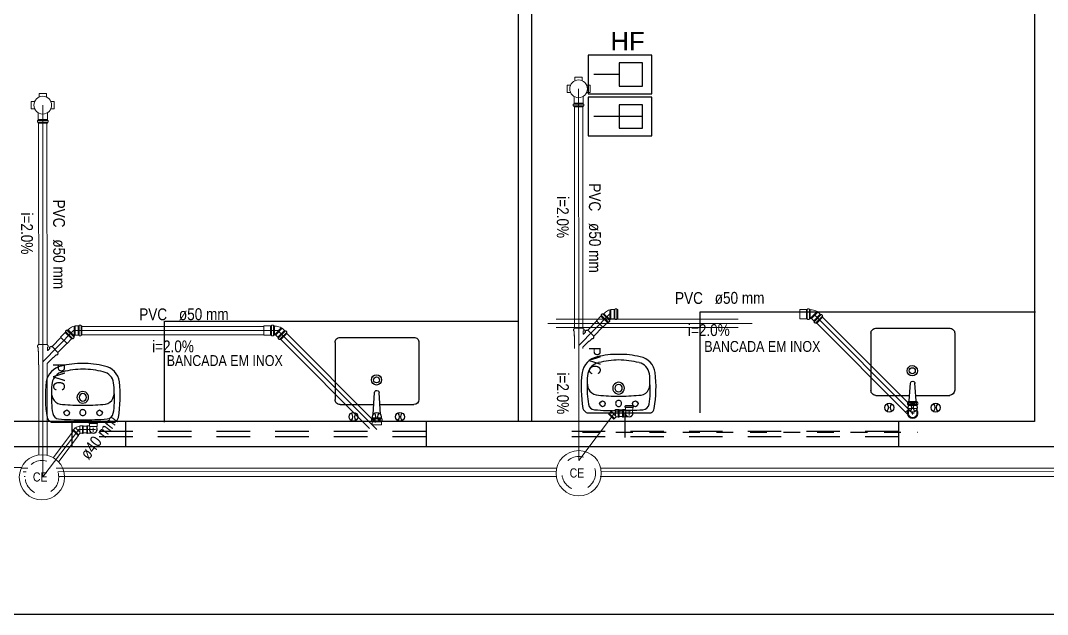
# Model space of a CAD drawing. Header units: inches. Extents: x 48180 to 96389, y -17773 to -8880.
# Drawn here: x 48185.08 to 48191.2, y -8900.39 to -8896.85 of the extents above; entities that cross this region are included whole.
import ezdxf

# ---------------------------------------------------------------- set-up
doc = ezdxf.new("R2010")
doc.units = ezdxf.units.IN
doc.header["$MEASUREMENT"] = 0
for name, pattern in [('CONTORNO_QUADRO_T', [0.35, 0.2, -0.15]), ('DASHDOT', [1, 0.5, -0.25, 0, -0.25]), ('HIDDEN', [9.525, 6.35, -3.175])]:
    doc.linetypes.add(name, pattern=pattern)
for name, color, linetype in [('at_Entity', 7, 'Continuous'), ('BASCULANTE', 1, 'Continuous'), ('CALÇADA', 2, 'Continuous'), ('ESQUADRIA', 3, 'Continuous'), ('JANELA2', 1, 'Continuous'), ('Layout_Equipamentos', 7, 'Continuous'), ('LOUÇAS', 7, 'Continuous'), ('PAREDE', 4, 'Continuous'), ('PAREDES', 4, 'Continuous'), ('TEXTO01', 7, 'Continuous'), ('TOMADAS DENTISTA', 7, 'Continuous')]:
    doc.layers.add(name, color=color, linetype=linetype)
for name, color, linetype, lineweight in [('NÍVEL 1', 7, 'Continuous', 20), ('Simbolos', 5, 'Continuous', 20), ('Simbolos_int', 174, 'Continuous', 5), ('TEXTOS', 7, 'Continuous', 20), ('TQ-Seção tubo', 5, 'Continuous', 20), ('TQ-Textos tubo', 7, 'Continuous', 20), ('TQ-Tubos detalhe', 90, 'Continuous', 20)]:
    doc.layers.add(name, color=color, linetype=linetype, lineweight=lineweight)
doc.styles.add('ARIAL', font='ARIALN.TTF')
doc.styles.add('TEXTO1', font='swissko.ttf', dxfattribs={"width": 0.6, "height": 0.1})

# ---------------------------------------------------------------- blocks, each defined once
blk = doc.blocks.new('new block3')
at = {"layer": 'TEXTO01'}
h = blk.add_hatch(dxfattribs=at)
h.set_pattern_fill('ANGLE', color=256)
h.set_pattern_definition([(0, (-2256.878, -909.728), (0, 6.985), [5.08, -1.905]), (90, (-2256.878, -909.728), (-6.985, 4e-16), [5.08, -1.905])])
h.paths.add_polyline_path([(-0.0556, 0.2052), (-0.1956, 0.2052), (-0.1956, 0.0652), (-0.0556, 0.0652)])
for p, q in [((-0.1956, 0.1352), (-0.3456, 0.1352)), ((-0.0556, -0.1148), (-0.3456, -0.1148))]:
    blk.add_line(p, q, dxfattribs=at)
for points in [[(-0.38, 0.25), (-0.38, 0.02), (0, 0.02), (0, 0.25), (-0.38, 0.25)], [(-0.1956, 0.2052), (-0.1956, 0.0652), (-0.0556, 0.0652), (-0.0556, 0.2052), (-0.1956, 0.2052)], [(-0.38, 0), (-0.38, -0.23), (0, -0.23), (0, 0), (-0.38, 0)], [(-0.1956, -0.0448), (-0.1956, -0.1848), (-0.0556, -0.1848), (-0.0556, -0.0448), (-0.1956, -0.0448)]]:
    blk.add_lwpolyline(points, dxfattribs=at)
at = {"layer": 'TEXTO01', "ltscale": 0.0001, "insert": (-0.247, 0.3887), "char_height": 0.11, "width": 0.330365, "attachment_point": 1, "style": 'TEXTO1'}
blk.add_mtext('{\\fSansSerif|b0|i0|c2|p2;\\W1;HF}', dxfattribs=at)
blk = doc.blocks.new('new block12')
at = {"layer": 'at_Entity', "color": 0}
for p, q in [((-0.1143, 0.055), (-0.1079, 0.0656)), ((-0.1079, 0.0656), (-0.0973, 0.0719)), ((-0.0973, 0.0719), (-0.0846, 0.0656)), ((-0.0846, 0.0656), (-0.0804, 0.055)), ((0.0825, 0.055), (0.0868, 0.0656)), ((0.0868, 0.0656), (0.0995, 0.0719)), ((0.0995, 0.0719), (0.11, 0.0656)), ((0.11, 0.0656), (0.1164, 0.055)), ((-0.1904, 0), (0, 0)), ((-0.1079, 0.0423), (-0.1143, 0.055)), ((-0.0973, 0.036), (-0.1079, 0.0423)), ((-0.0846, 0.0423), (-0.0973, 0.036)), ((-0.0804, 0.055), (-0.0846, 0.0423)), ((-0.0635, 0), (0.1248, 0)), ((0, 0), (0.1926, 0)), ((0.0868, 0.0423), (0.0825, 0.055)), ((0.0995, 0.036), (0.0868, 0.0423)), ((0.11, 0.0423), (0.0995, 0.036)), ((0.1164, 0.055), (0.11, 0.0423))]:
    blk.add_line(p, q, dxfattribs=at)
for centre, radius, start, end in [((-0.1037, 0.2192), 0.1175, 102.51398, 169.94425), ((-0.0119, -0.1249), 0.4735, 88.69805, 104.42194), ((0.0138, -0.2613), 0.5766, 91.35244, 103.5038), ((0.0099, -0.1255), 0.4741, 75.63679, 91.34148), ((-0.0133, -0.2572), 0.5725, 76.4579, 88.69664), ((0.1075, 0.2249), 0.1107, 7.71962, 79.59246), ((-0.1021, 0.2163), 0.0847, 102.94607, 167.28087), ((0.1052, 0.222), 0.0784, 8.41938, 78.38368), ((0.5296, 0.1532), 0.7539, 173.41338, 189.69292), ((0.1228, 0.188), 0.311, 171.32208, 181.82646), ((-0.1329, 0.1882), 0.3189, 357.99462, 8.16964), ((-0.5309, 0.1535), 0.7531, 350.27914, 6.57653), ((0.4249, 0.1494), 0.6136, 177.32306, 189.24154), ((-0.1166, 0.1739), 0.0716, 176.60246, 219.59969), ((-0.1209, 0.1714), 0.0667, 220.34381, 269.44866), ((-0.0011, 0.1471), 0.0349, 150.00315, 209.99685), ((-0.0011, 0.1471), 0.0349, 90, 149.99293), ((-0.0011, 0.1471), 0.0349, 209.99676, 269.99928), ((-0.0011, 0.1471), 0.0222, 90, 180), ((-0.0011, 0.1471), 0.0222, 180, 270), ((-0.0011, 0.1471), 0.0349, 29.99676, 89.99928), ((-0.0011, 0.1471), 0.0222, 360, 90), ((-0.0011, 0.1471), 0.0222, 270.00968, 360), ((-0.0011, 0.1471), 0.0349, 270, 329.99293), ((-0.0011, 0.1471), 0.0349, 330.00315, 29.99685), ((0.1226, 0.1679), 0.0631, 266.77318, 320.7547), ((0.1078, 0.1732), 0.0781, 324.65246, 2.83944), ((-0.2623, 0.1317), 0.4504, 349.78202, 5.79718), ((0.0021, 1.5743), 1.4748, 265.18956, 269.93912), ((-0.0011, 0.0561), 0.018, 150.01278, 209.98722), ((-0.0011, 0.0561), 0.018, 90, 150.03984), ((-0.001, 0.0561), 0.018, 30.01908, 90.03665), ((-0.001, 1.4521), 1.3526, 270.02076, 275.09507), ((-0.0011, 0.0561), 0.018, 330.01278, 29.98722), ((-0.1647, 0.0446), 0.0522, 200.54167, 238.93005), ((-0.1427, 0.0567), 0.0385, 188.75581, 265.61268), ((-0.0074, 1.7284), 1.7156, 265.3753, 270.21026), ((-0.0011, 0.0561), 0.018, 210.01908, 270.03665), ((-0.0011, 0.0561), 0.018, 270, 330.03984), ((-0.0011, 1.8918), 1.879, 270, 274.41438), ((0.1414, 0.0585), 0.0402, 273.11398, 350.39284), ((0.1736, 0.034), 0.0386, 297.86727, 348.56925)]:
    blk.add_arc(centre, radius, start, end, dxfattribs=at)
blk = doc.blocks.new('A$C334228FE')
at = {"layer": 'at_Entity', "color": 7}
for p, q in [((0.0296, 0.4997), (0.3705, 0.4997)), ((0, 0.47), (0, 0.0296)), ((0.4002, 0.47), (0.4002, 0.2689)), ((0.4588, 0.2731), (0.3282, 0.2647)), ((0.4588, 0.2287), (0.3282, 0.2371)), ((0.4002, 0.2329), (0.4002, 0.0296)), ((0.0296, 0), (0.3705, 0))]:
    blk.add_line(p, q, dxfattribs=at)
for centre, radius, start, end in [((0.0289, 0.4708), 0.0289, 88.51591, 181.48409), ((0.3713, 0.4708), 0.0289, 358.51591, 91.48409), ((0.4732, 0.3906), 0.0265, 90, 180), ((0.4732, 0.3906), 0.0265, 180, 270), ((0.4732, 0.3483), 0.0349, 48.79028, 131.20972), ((0.4732, 0.4309), 0.0349, 228.99356, 311.00644), ((0.4732, 0.3906), 0.0265, 360, 90), ((0.4732, 0.3906), 0.0265, 270, 0), ((0.253, 0.253), 0.0307, 90, 180), ((0.253, 0.253), 0.0307, 180, 270), ((0.253, 0.253), 0.018, 90, 180), ((0.253, 0.253), 0.018, 180, 270), ((0.253, 0.253), 0.0307, 360, 90), ((0.253, 0.253), 0.018, 360, 90), ((0.253, 0.253), 0.018, 270, 0), ((0.253, 0.253), 0.0307, 270, 0), ((0.3292, 0.2509), 0.0138, 150.70689, 210.72114), ((0.3292, 0.2509), 0.0138, 90.69216, 150.70662), ((0.4732, 0.2509), 0.0265, 90, 180), ((0.4732, 0.2509), 0.0265, 180, 270), ((0.4732, 0.2107), 0.0349, 49.53178, 130.46822), ((0.4732, 0.2932), 0.0349, 231.42735, 308.57265), ((0.4732, 0.2509), 0.0265, 360, 90), ((0.4732, 0.2509), 0.0265, 270, 0), ((0.3292, 0.2509), 0.0138, 210.72149, 270.73606), ((0.4732, 0.1133), 0.0265, 90, 180), ((0.4732, 0.1535), 0.0349, 228.8837, 311.1163), ((0.4732, 0.1133), 0.0265, 360, 90), ((0.4732, 0.1133), 0.0265, 180, 270), ((0.4732, 0.073), 0.0349, 48.69146, 131.30854), ((0.4732, 0.1133), 0.0265, 270, 0), ((0.0289, 0.0289), 0.0289, 178.51591, 271.48409), ((0.3695, 0.0307), 0.0307, 270.00551, 0)]:
    blk.add_arc(centre, radius, start, end, dxfattribs=at)

msp = doc.modelspace()

# ---------------------------------------------------------------- linework, layer by layer
at = {"layer": 'at_Entity', "color": 0}
for p, q in [((48189.1316, -8898.5857), (48191.1316, -8898.5857)), ((48185.9345, -8898.6403), (48188.0451, -8898.6403))]:
    msp.add_line(p, q, dxfattribs=at)
at = {"layer": 'BASCULANTE', "linetype": 'HIDDEN', "ltscale": 0.001}
msp.add_line((48188.4286, -8899.3017), (48190.4295, -8899.3017), dxfattribs=at)
at = {"layer": 'CALÇADA', "linetype": 'Continuous'}
msp.add_line((48196.4251, -8900.3892), (48180.7251, -8900.3892), dxfattribs=at)
at = {"layer": 'ESQUADRIA', "linetype": 'CONTORNO_QUADRO_T'}
for p, q in [((48187.4951, -8899.2992), (48185.4951, -8899.2992)), ((48187.4951, -8899.3292), (48185.4951, -8899.3292)), ((48190.3151, -8899.2992), (48188.3151, -8899.2992)), ((48190.3151, -8899.3292), (48188.3151, -8899.3292))]:
    msp.add_line(p, q, dxfattribs=at)
at = {"layer": 'JANELA2'}
for p, q in [((48188.6824, -8899.1846), (48188.6824, -8899.3346)), ((48185.7018, -8899.2392), (48185.7018, -8899.3892)), ((48187.4951, -8899.2392), (48187.4951, -8899.3892)), ((48190.3151, -8899.2392), (48190.3151, -8899.3892))]:
    msp.add_line(p, q, dxfattribs=at)
at = {"layer": 'NÍVEL 1', "color": 9}
for centre in [(48185.2034, -8899.5715), (48188.4061, -8899.5475)]:
    msp.add_circle(centre, 0.135, dxfattribs=at)
at = {"layer": 'NÍVEL 1', "color": 7, "linetype": 'DASHDOT', "ltscale": 0.05}
for centre in [(48188.4061, -8899.5475), (48185.2034, -8899.5715)]:
    msp.add_circle(centre, 0.1, dxfattribs=at)
at = {"layer": 'PAREDE', "linetype": 'Continuous'}
for p, q in [((48188.0451, -8895.7392), (48188.0451, -8899.2392)), ((48188.1251, -8895.7392), (48188.1251, -8899.2392)), ((48191.1251, -8895.7392), (48191.1251, -8899.2392)), ((48191.1251, -8899.2392), (48181.8751, -8899.2392)), ((48195.4251, -8899.3892), (48181.7251, -8899.3892))]:
    msp.add_line(p, q, dxfattribs=at)
at = {"layer": 'PAREDES'}
msp.add_line((48185.3831, -8899.3899), (48185.3831, -8899.2417), dxfattribs=at)
at = {"layer": 'Simbolos'}
for p, q in [((48188.3838, -8897.1862), (48188.4273, -8897.1862)), ((48188.3838, -8897.206), (48188.3838, -8897.1862)), ((48188.4273, -8897.206), (48188.4273, -8897.1862)), ((48188.3368, -8897.2767), (48188.3368, -8897.2332)), ((48188.3566, -8897.2332), (48188.3368, -8897.2332)), ((48188.4546, -8897.2332), (48188.4743, -8897.2332)), ((48188.4743, -8897.2767), (48188.4743, -8897.2332)), ((48185.1866, -8897.2835), (48185.2301, -8897.2835)), ((48185.1866, -8897.3033), (48185.1866, -8897.2835)), ((48185.2301, -8897.3033), (48185.2301, -8897.2835)), ((48188.3566, -8897.2767), (48188.3368, -8897.2767)), ((48188.3783, -8897.3002), (48188.3783, -8897.34)), ((48188.4328, -8897.3002), (48188.4328, -8897.34)), ((48188.4546, -8897.2767), (48188.4743, -8897.2767)), ((48185.1396, -8897.374), (48185.1396, -8897.3305)), ((48185.1593, -8897.3305), (48185.1396, -8897.3305)), ((48185.2573, -8897.3305), (48185.2771, -8897.3305)), ((48185.2771, -8897.374), (48185.2771, -8897.3305)), ((48188.3738, -8897.3557), (48188.3738, -8897.347)), ((48188.3746, -8897.346), (48188.3773, -8897.3457)), ((48188.3746, -8897.3567), (48188.3776, -8897.3575)), ((48188.3748, -8897.347), (48188.4363, -8897.347)), ((48188.4363, -8897.3557), (48188.3748, -8897.3557)), ((48188.3783, -8897.3402), (48188.3783, -8897.34)), ((48188.3783, -8897.3447), (48188.3783, -8897.3402)), ((48188.3783, -8897.3627), (48188.3783, -8897.3585)), ((48188.3783, -8897.3627), (48188.4328, -8897.3627)), ((48188.4328, -8897.3402), (48188.4328, -8897.34)), ((48188.4328, -8897.3447), (48188.4328, -8897.3402)), ((48188.4328, -8897.3627), (48188.4328, -8897.3585)), ((48188.4366, -8897.3567), (48188.4336, -8897.3575)), ((48188.4366, -8897.346), (48188.4338, -8897.3457)), ((48188.4373, -8897.3557), (48188.4373, -8897.347)), ((48185.1593, -8897.374), (48185.1396, -8897.374)), ((48185.1811, -8897.3975), (48185.1811, -8897.4373)), ((48185.2356, -8897.3975), (48185.2356, -8897.4373)), ((48185.2573, -8897.374), (48185.2771, -8897.374)), ((48185.1766, -8897.453), (48185.1766, -8897.4443)), ((48185.1773, -8897.4433), (48185.1801, -8897.443)), ((48185.1773, -8897.454), (48185.1803, -8897.4548)), ((48185.1776, -8897.4443), (48185.2391, -8897.4443)), ((48185.2391, -8897.453), (48185.1776, -8897.453)), ((48185.1811, -8897.4375), (48185.1811, -8897.4373)), ((48185.1811, -8897.442), (48185.1811, -8897.4375)), ((48185.1811, -8897.46), (48185.1811, -8897.4558)), ((48185.1811, -8897.46), (48185.2356, -8897.46)), ((48185.2356, -8897.4375), (48185.2356, -8897.4373)), ((48185.2356, -8897.442), (48185.2356, -8897.4375)), ((48185.2356, -8897.46), (48185.2356, -8897.4558)), ((48185.2393, -8897.454), (48185.2363, -8897.4548)), ((48185.2393, -8897.4433), (48185.2366, -8897.443)), ((48185.2401, -8897.453), (48185.2401, -8897.4443)), ((48188.5552, -8898.5947), (48188.5522, -8898.5977)), ((48188.5552, -8898.5947), (48188.5941, -8898.633)), ((48188.5654, -8898.5867), (48188.5566, -8898.5957)), ((48188.5924, -8898.5737), (48188.5926, -8898.5722)), ((48188.5954, -8898.5722), (48188.5926, -8898.5722)), ((48188.5956, -8898.5737), (48188.5954, -8898.5722)), ((48188.5981, -8898.5737), (48188.5956, -8898.5737)), ((48188.5999, -8898.5717), (48188.5981, -8898.5737)), ((48188.6169, -8898.5717), (48188.5999, -8898.5717)), ((48188.6216, -8898.5717), (48188.6169, -8898.5717)), ((48188.6229, -8898.568), (48188.6226, -8898.5707)), ((48188.6326, -8898.5672), (48188.6239, -8898.5672)), ((48188.6336, -8898.568), (48188.6344, -8898.571)), ((48188.6396, -8898.5717), (48188.6354, -8898.5717)), ((48188.6396, -8898.5717), (48188.6396, -8898.6262)), ((48189.7646, -8898.5717), (48189.7256, -8898.5717)), ((48189.7648, -8898.5717), (48189.7646, -8898.5717)), ((48189.7696, -8898.5717), (48189.7648, -8898.5717)), ((48189.7708, -8898.568), (48189.7706, -8898.5707)), ((48189.7806, -8898.5672), (48189.7718, -8898.5672)), ((48189.7816, -8898.568), (48189.7823, -8898.571)), ((48189.7876, -8898.5717), (48189.7833, -8898.5717)), ((48189.7876, -8898.5717), (48189.7876, -8898.6262)), ((48189.8001, -8898.5735), (48189.7876, -8898.5737)), ((48189.8284, -8898.5835), (48189.8296, -8898.5825)), ((48189.8316, -8898.5845), (48189.8296, -8898.5825)), ((48189.8307, -8898.5857), (48189.8316, -8898.5845)), ((48189.8325, -8898.5875), (48189.8307, -8898.5857)), ((48189.8351, -8898.5875), (48189.8325, -8898.5875)), ((48189.8471, -8898.5995), (48189.8351, -8898.5875)), ((48188.5391, -8898.611), (48188.5117, -8898.639)), ((48188.5393, -8898.611), (48188.5391, -8898.611)), ((48188.5426, -8898.6075), (48188.5393, -8898.611)), ((48188.5408, -8898.604), (48188.5426, -8898.606)), ((48188.5471, -8898.5965), (48188.5409, -8898.6027)), ((48188.5483, -8898.5962), (48188.551, -8898.598)), ((48188.5779, -8898.6492), (48188.5506, -8898.677)), ((48188.5781, -8898.6492), (48188.5779, -8898.6492)), ((48188.5814, -8898.6457), (48188.5781, -8898.6492)), ((48188.585, -8898.6475), (48188.5829, -8898.6457)), ((48188.5924, -8898.641), (48188.5862, -8898.6472)), ((48188.5925, -8898.6397), (48188.5909, -8898.6372)), ((48188.5941, -8898.633), (48188.5911, -8898.636)), ((48188.5981, -8898.6257), (48188.5924, -8898.6315)), ((48188.5999, -8898.6262), (48188.5996, -8898.6257)), ((48188.6169, -8898.6262), (48188.5999, -8898.6262)), ((48188.6216, -8898.6262), (48188.6169, -8898.6262)), ((48188.6229, -8898.63), (48188.6226, -8898.6272)), ((48188.6326, -8898.6307), (48188.6239, -8898.6307)), ((48188.6336, -8898.63), (48188.6344, -8898.627)), ((48188.6396, -8898.6262), (48188.6354, -8898.6262)), ((48189.7646, -8898.6262), (48189.7256, -8898.6262)), ((48189.7648, -8898.6262), (48189.7646, -8898.6262)), ((48189.7696, -8898.6262), (48189.7648, -8898.6262)), ((48189.7708, -8898.63), (48189.7706, -8898.6272)), ((48189.7806, -8898.6307), (48189.7718, -8898.6307)), ((48189.7816, -8898.63), (48189.7823, -8898.627)), ((48189.7876, -8898.6262), (48189.7833, -8898.6262)), ((48189.7957, -8898.6242), (48189.7876, -8898.6242)), ((48189.7966, -8898.626), (48189.7968, -8898.6255)), ((48189.8086, -8898.638), (48189.7966, -8898.626)), ((48189.812, -8898.6412), (48189.8086, -8898.638)), ((48189.8102, -8898.6447), (48189.812, -8898.6427)), ((48189.8166, -8898.6522), (48189.8104, -8898.646)), ((48189.8178, -8898.6525), (48189.8205, -8898.6507)), ((48189.8247, -8898.654), (48189.8217, -8898.651)), ((48189.8632, -8898.6155), (48189.8247, -8898.654)), ((48189.8505, -8898.6027), (48189.8471, -8898.5995)), ((48189.854, -8898.601), (48189.8519, -8898.6027)), ((48189.8615, -8898.6072), (48189.8553, -8898.6012)), ((48189.8616, -8898.6085), (48189.8601, -8898.6112)), ((48189.8632, -8898.6155), (48189.8602, -8898.6125)), ((48185.3418, -8898.7083), (48185.3145, -8898.7363)), ((48185.342, -8898.7083), (48185.3418, -8898.7083)), ((48185.3453, -8898.7048), (48185.342, -8898.7083)), ((48185.3435, -8898.7013), (48185.3453, -8898.7033)), ((48185.3498, -8898.6938), (48185.3437, -8898.7)), ((48185.3511, -8898.6935), (48185.3537, -8898.6953)), ((48185.3579, -8898.692), (48185.355, -8898.695)), ((48185.3579, -8898.692), (48185.3968, -8898.7303)), ((48185.3681, -8898.684), (48185.3594, -8898.693)), ((48185.3951, -8898.671), (48185.3954, -8898.6695)), ((48185.3981, -8898.6695), (48185.3954, -8898.6695)), ((48185.3984, -8898.671), (48185.3981, -8898.6695)), ((48185.4009, -8898.671), (48185.3984, -8898.671)), ((48185.4026, -8898.669), (48185.4009, -8898.671)), ((48185.4196, -8898.669), (48185.4026, -8898.669)), ((48185.4244, -8898.669), (48185.4196, -8898.669)), ((48185.4256, -8898.6653), (48185.4254, -8898.668)), ((48185.4354, -8898.6645), (48185.4266, -8898.6645)), ((48185.4364, -8898.6653), (48185.4371, -8898.6683)), ((48185.4424, -8898.669), (48185.4381, -8898.669)), ((48185.4424, -8898.669), (48185.4424, -8898.7235)), ((48186.5673, -8898.669), (48186.5283, -8898.669)), ((48186.5676, -8898.669), (48186.5673, -8898.669)), ((48186.5723, -8898.669), (48186.5676, -8898.669)), ((48186.5736, -8898.6653), (48186.5733, -8898.668)), ((48186.5833, -8898.6645), (48186.5746, -8898.6645)), ((48186.5843, -8898.6653), (48186.5851, -8898.6683)), ((48186.5903, -8898.669), (48186.5861, -8898.669)), ((48186.5903, -8898.669), (48186.5903, -8898.7235)), ((48186.6029, -8898.6708), (48186.5903, -8898.671)), ((48186.666, -8898.7128), (48186.6274, -8898.7513)), ((48186.6312, -8898.6808), (48186.6324, -8898.6798)), ((48186.6343, -8898.6818), (48186.6324, -8898.6798)), ((48186.6335, -8898.683), (48186.6343, -8898.6818)), ((48186.6352, -8898.6848), (48186.6335, -8898.683)), ((48186.6379, -8898.6848), (48186.6352, -8898.6848)), ((48186.6499, -8898.6968), (48186.6379, -8898.6848)), ((48186.6533, -8898.7), (48186.6499, -8898.6968)), ((48186.6568, -8898.6983), (48186.6547, -8898.7)), ((48186.6642, -8898.7045), (48186.658, -8898.6985)), ((48186.6644, -8898.7058), (48186.6628, -8898.7085)), ((48186.666, -8898.7128), (48186.663, -8898.7098)), ((48188.3744, -8898.689), (48188.3744, -8898.6977)), ((48188.3751, -8898.6882), (48188.3781, -8898.6872)), ((48188.3751, -8898.6987), (48188.3779, -8898.699)), ((48188.3789, -8898.682), (48188.4334, -8898.682)), ((48188.3789, -8898.682), (48188.3789, -8898.6862)), ((48188.3789, -8898.7), (48188.3789, -8898.7047)), ((48188.3789, -8898.7047), (48188.3789, -8898.705)), ((48188.3789, -8898.705), (48188.3789, -8898.7217)), ((48188.4334, -8898.682), (48188.4334, -8898.6862)), ((48188.4334, -8898.7), (48188.4334, -8898.7047)), ((48188.4334, -8898.7047), (48188.4334, -8898.705)), ((48188.4334, -8898.705), (48188.4334, -8898.7167)), ((48188.4371, -8898.6882), (48188.4341, -8898.6872)), ((48188.4371, -8898.6987), (48188.4344, -8898.699)), ((48188.4469, -8898.7055), (48188.4349, -8898.7175)), ((48188.4379, -8898.689), (48188.4379, -8898.6977)), ((48188.4451, -8898.7022), (48188.4469, -8898.7042)), ((48188.4514, -8898.6947), (48188.4454, -8898.701)), ((48188.4526, -8898.6945), (48188.4554, -8898.696)), ((48188.4596, -8898.6927), (48188.4566, -8898.696)), ((48188.4596, -8898.6927), (48188.4984, -8898.7312)), ((48185.1816, -8898.7793), (48185.2361, -8898.7793)), ((48185.1816, -8898.7793), (48185.1816, -8898.7835)), ((48185.2361, -8898.7793), (48185.2361, -8898.7835)), ((48185.3807, -8898.7465), (48185.3533, -8898.7743)), ((48185.3809, -8898.7465), (48185.3807, -8898.7465)), ((48185.3842, -8898.743), (48185.3809, -8898.7465)), ((48185.3877, -8898.7448), (48185.3856, -8898.743)), ((48185.3951, -8898.7383), (48185.389, -8898.7445)), ((48185.3953, -8898.737), (48185.3937, -8898.7345)), ((48185.3968, -8898.7303), (48185.3938, -8898.7333)), ((48185.4009, -8898.723), (48185.3951, -8898.7288)), ((48185.4026, -8898.7235), (48185.4024, -8898.723)), ((48185.4196, -8898.7235), (48185.4026, -8898.7235)), ((48185.4244, -8898.7235), (48185.4196, -8898.7235)), ((48185.4256, -8898.7273), (48185.4254, -8898.7245)), ((48185.4354, -8898.728), (48185.4266, -8898.728)), ((48185.4364, -8898.7273), (48185.4371, -8898.7243)), ((48185.4424, -8898.7235), (48185.4381, -8898.7235)), ((48186.5673, -8898.7235), (48186.5283, -8898.7235)), ((48186.5676, -8898.7235), (48186.5673, -8898.7235)), ((48186.5723, -8898.7235), (48186.5676, -8898.7235)), ((48186.5736, -8898.7273), (48186.5733, -8898.7245)), ((48186.5833, -8898.728), (48186.5746, -8898.728)), ((48186.5843, -8898.7273), (48186.5851, -8898.7243)), ((48186.5903, -8898.7235), (48186.5861, -8898.7235)), ((48186.5985, -8898.7215), (48186.5903, -8898.7215)), ((48186.5993, -8898.7233), (48186.5995, -8898.7228)), ((48186.6114, -8898.7353), (48186.5993, -8898.7233)), ((48186.6147, -8898.7385), (48186.6114, -8898.7353)), ((48186.6129, -8898.742), (48186.6147, -8898.74)), ((48186.6193, -8898.7495), (48186.6131, -8898.7433)), ((48186.6206, -8898.7498), (48186.6232, -8898.748)), ((48186.6274, -8898.7513), (48186.6244, -8898.7483)), ((48188.3789, -8898.7217), (48188.3809, -8898.7235)), ((48188.3794, -8898.7262), (48188.3794, -8898.7292)), ((48188.3809, -8898.7262), (48188.3794, -8898.7262)), ((48188.3809, -8898.7292), (48188.3794, -8898.7292)), ((48188.3809, -8898.7235), (48188.3809, -8898.7262)), ((48188.3809, -8898.7292), (48188.3809, -8898.8025)), ((48188.4677, -8898.7595), (48188.4319, -8898.795)), ((48188.4704, -8898.7595), (48188.4677, -8898.7595)), ((48188.4857, -8898.744), (48188.4704, -8898.7595)), ((48188.4889, -8898.7457), (48188.4869, -8898.744)), ((48188.4964, -8898.7395), (48188.4902, -8898.7455)), ((48188.4984, -8898.7312), (48188.4952, -8898.7342)), ((48188.4967, -8898.7382), (48188.4952, -8898.7355)), ((48185.1771, -8898.7863), (48185.1771, -8898.795)), ((48185.1779, -8898.7855), (48185.1809, -8898.7845)), ((48185.1779, -8898.796), (48185.1806, -8898.7963)), ((48185.1816, -8898.7973), (48185.1816, -8898.802)), ((48185.1816, -8898.802), (48185.1816, -8898.8023)), ((48185.1816, -8898.8023), (48185.1816, -8898.819)), ((48185.1816, -8898.819), (48185.1836, -8898.8208)), ((48185.1821, -8898.8235), (48185.1821, -8898.8265)), ((48185.1836, -8898.8235), (48185.1821, -8898.8235)), ((48185.1836, -8898.8265), (48185.1821, -8898.8265)), ((48185.1836, -8898.8208), (48185.1836, -8898.8235)), ((48185.1836, -8898.8265), (48185.1837, -8898.8998)), ((48185.2361, -8898.7973), (48185.2361, -8898.802)), ((48185.2361, -8898.802), (48185.2361, -8898.8023)), ((48185.2361, -8898.8023), (48185.2361, -8898.814)), ((48185.2399, -8898.7855), (48185.2369, -8898.7845)), ((48185.2399, -8898.796), (48185.2371, -8898.7963)), ((48185.2496, -8898.8028), (48185.2376, -8898.8148)), ((48185.2406, -8898.7863), (48185.2406, -8898.795)), ((48185.2479, -8898.7995), (48185.2496, -8898.8015)), ((48185.2541, -8898.792), (48185.2481, -8898.7983)), ((48185.2554, -8898.7918), (48185.2581, -8898.7933)), ((48185.2624, -8898.79), (48185.2594, -8898.7933)), ((48185.2624, -8898.79), (48185.3011, -8898.8285)), ((48185.2992, -8898.8368), (48185.2929, -8898.8428)), ((48185.3011, -8898.8285), (48185.2979, -8898.8315)), ((48185.2994, -8898.8355), (48185.2979, -8898.8328)), ((48188.4314, -8898.7962), (48188.4314, -8898.8025)), ((48185.2342, -8898.8935), (48185.2342, -8898.8998)), ((48185.2704, -8898.8568), (48185.2347, -8898.8923)), ((48185.2732, -8898.8568), (48185.2704, -8898.8568)), ((48185.2884, -8898.8413), (48185.2732, -8898.8568)), ((48185.2917, -8898.843), (48185.2897, -8898.8413)), ((48188.6828, -8899.1472), (48188.6843, -8899.1467)), ((48188.6851, -8899.1427), (48188.7293, -8899.1427)), ((48188.6851, -8899.1427), (48188.6851, -8899.1457)), ((48188.7293, -8899.1427), (48188.7293, -8899.1457)), ((48188.7316, -8899.1472), (48188.7298, -8899.1467)), ((48190.3673, -8899.1267), (48190.3673, -8899.1355)), ((48190.368, -8899.1257), (48190.371, -8899.125)), ((48190.368, -8899.1365), (48190.3708, -8899.1367)), ((48190.3718, -8899.1197), (48190.4263, -8899.1197)), ((48190.3718, -8899.1197), (48190.3718, -8899.124)), ((48190.3718, -8899.1377), (48190.3718, -8899.1425)), ((48190.3718, -8899.1425), (48190.3718, -8899.1427)), ((48190.3718, -8899.1427), (48190.3718, -8899.1595)), ((48190.4263, -8899.1197), (48190.4263, -8899.124)), ((48190.4263, -8899.1377), (48190.4263, -8899.1425)), ((48190.4263, -8899.1425), (48190.4263, -8899.1427)), ((48190.4263, -8899.1427), (48190.4263, -8899.1595)), ((48190.43, -8899.1257), (48190.427, -8899.125)), ((48190.43, -8899.1365), (48190.4273, -8899.1367)), ((48190.4308, -8899.1267), (48190.4308, -8899.1355)), ((48188.5846, -8899.193), (48188.5873, -8899.1902)), ((48188.6168, -8899.2252), (48188.5846, -8899.193)), ((48188.5873, -8899.1902), (48188.5888, -8899.1902)), ((48188.5888, -8899.1902), (48188.5993, -8899.1797)), ((48188.5993, -8899.1797), (48188.6011, -8899.1797)), ((48188.6276, -8899.168), (48188.6263, -8899.1692)), ((48188.6426, -8899.168), (48188.6276, -8899.168)), ((48188.6436, -8899.167), (48188.6426, -8899.168)), ((48188.6476, -8899.167), (48188.6436, -8899.167)), ((48188.6476, -8899.2125), (48188.6476, -8899.167)), ((48188.6681, -8899.2125), (48188.6681, -8899.167)), ((48188.6681, -8899.167), (48188.6721, -8899.167)), ((48188.6721, -8899.167), (48188.6731, -8899.168)), ((48188.6731, -8899.168), (48188.6851, -8899.168)), ((48188.6821, -8899.1482), (48188.6821, -8899.153)), ((48188.6831, -8899.154), (48188.6841, -8899.154)), ((48188.6851, -8899.155), (48188.6851, -8899.1692)), ((48188.6851, -8899.1692), (48188.6866, -8899.1707)), ((48188.6866, -8899.18), (48188.6866, -8899.1707)), ((48188.6866, -8899.1897), (48188.6866, -8899.18)), ((48188.7293, -8899.1692), (48188.7278, -8899.1707)), ((48188.7278, -8899.18), (48188.7278, -8899.1707)), ((48188.7278, -8899.1897), (48188.7278, -8899.18)), ((48188.7293, -8899.155), (48188.7293, -8899.1692)), ((48188.7313, -8899.154), (48188.7301, -8899.154)), ((48188.7323, -8899.1482), (48188.7323, -8899.153)), ((48190.3675, -8899.194), (48190.3568, -8899.1835)), ((48190.3718, -8899.1595), (48190.3738, -8899.1612)), ((48190.3738, -8899.1612), (48190.3738, -8899.1865)), ((48190.4263, -8899.1595), (48190.4243, -8899.1612)), ((48190.4243, -8899.1612), (48190.4243, -8899.1865)), ((48185.4303, -8899.2653), (48185.4291, -8899.2665)), ((48185.4453, -8899.2653), (48185.4303, -8899.2653)), ((48185.4463, -8899.2643), (48185.4453, -8899.2653)), ((48185.4503, -8899.2643), (48185.4463, -8899.2643)), ((48185.4503, -8899.3098), (48185.4503, -8899.2643)), ((48185.4708, -8899.3098), (48185.4708, -8899.2643)), ((48185.4708, -8899.2643), (48185.4748, -8899.2643)), ((48185.4748, -8899.2643), (48185.4758, -8899.2653)), ((48185.4758, -8899.2653), (48185.4878, -8899.2653)), ((48185.4848, -8899.2455), (48185.4848, -8899.2503)), ((48185.4856, -8899.2445), (48185.4871, -8899.244)), ((48185.4858, -8899.2513), (48185.4868, -8899.2513)), ((48185.4878, -8899.24), (48185.5321, -8899.24)), ((48185.4878, -8899.24), (48185.4878, -8899.243)), ((48185.4878, -8899.2523), (48185.4878, -8899.2665)), ((48185.4878, -8899.2665), (48185.4893, -8899.268)), ((48185.4893, -8899.2773), (48185.4893, -8899.268)), ((48185.5321, -8899.2665), (48185.5306, -8899.268)), ((48185.5306, -8899.2773), (48185.5306, -8899.268)), ((48185.5321, -8899.24), (48185.5321, -8899.243)), ((48185.5321, -8899.2523), (48185.5321, -8899.2665)), ((48185.5343, -8899.2445), (48185.5326, -8899.244)), ((48185.5341, -8899.2513), (48185.5328, -8899.2513)), ((48185.5351, -8899.2455), (48185.5351, -8899.2503)), ((48187.17, -8899.224), (48187.17, -8899.2328)), ((48187.1708, -8899.223), (48187.1738, -8899.2223)), ((48187.1708, -8899.2338), (48187.1735, -8899.234)), ((48187.1745, -8899.217), (48187.229, -8899.217)), ((48187.1745, -8899.217), (48187.1745, -8899.2213)), ((48187.1745, -8899.235), (48187.1745, -8899.2398)), ((48187.1745, -8899.2398), (48187.1745, -8899.24)), ((48187.1745, -8899.24), (48187.1745, -8899.2568)), ((48187.1745, -8899.2568), (48187.1765, -8899.2585)), ((48187.229, -8899.2568), (48187.227, -8899.2585)), ((48187.229, -8899.217), (48187.229, -8899.2213)), ((48187.229, -8899.235), (48187.229, -8899.2398)), ((48187.229, -8899.2398), (48187.229, -8899.24)), ((48187.229, -8899.24), (48187.229, -8899.2568)), ((48187.2328, -8899.223), (48187.2298, -8899.2223)), ((48187.2328, -8899.2338), (48187.23, -8899.234)), ((48187.2335, -8899.224), (48187.2335, -8899.2328)), ((48188.6168, -8899.2252), (48188.6196, -8899.2225)), ((48188.6196, -8899.221), (48188.6291, -8899.2115)), ((48188.6196, -8899.2225), (48188.6196, -8899.221)), ((48188.6426, -8899.2115), (48188.6291, -8899.2115)), ((48188.6436, -8899.2125), (48188.6426, -8899.2115)), ((48188.6476, -8899.2125), (48188.6436, -8899.2125)), ((48188.6681, -8899.2125), (48188.6721, -8899.2125)), ((48188.6721, -8899.2125), (48188.6731, -8899.2115)), ((48188.6731, -8899.2115), (48188.6881, -8899.2115)), ((48188.6881, -8899.2115), (48188.6893, -8899.2102)), ((48188.6973, -8899.2102), (48188.6893, -8899.2102)), ((48185.3873, -8899.2903), (48185.3901, -8899.2875)), ((48185.4196, -8899.3225), (48185.3873, -8899.2903)), ((48185.3901, -8899.2875), (48185.3916, -8899.2875)), ((48185.3916, -8899.2875), (48185.4021, -8899.277)), ((48185.4021, -8899.277), (48185.4038, -8899.277)), ((48185.4196, -8899.3225), (48185.4223, -8899.3198)), ((48185.4223, -8899.3183), (48185.4318, -8899.3088)), ((48185.4223, -8899.3198), (48185.4223, -8899.3183)), ((48185.4453, -8899.3088), (48185.4318, -8899.3088)), ((48185.4463, -8899.3098), (48185.4453, -8899.3088)), ((48185.4503, -8899.3098), (48185.4463, -8899.3098)), ((48185.4708, -8899.3098), (48185.4748, -8899.3098)), ((48185.4748, -8899.3098), (48185.4758, -8899.3088)), ((48185.4758, -8899.3088), (48185.4908, -8899.3088)), ((48185.4893, -8899.287), (48185.4893, -8899.2773)), ((48185.4908, -8899.3088), (48185.4921, -8899.3075)), ((48185.5001, -8899.3075), (48185.4921, -8899.3075)), ((48185.5306, -8899.287), (48185.5306, -8899.2773))]:
    msp.add_line(p, q, dxfattribs=at)
for centre in [(48188.4056, -8897.255), (48185.2083, -8897.3523)]:
    msp.add_circle(centre, 0.0528, dxfattribs=at)
for centre, radius, start, end in [((48188.3566, -8897.2317), 0.0015, 270.001, 334.591), ((48188.3823, -8897.206), 0.0015, 295.411, 0.00082), ((48188.4288, -8897.206), 0.0015, 179.999, 244.591), ((48188.4546, -8897.2317), 0.0015, 205.411, 270.001), ((48185.1851, -8897.3033), 0.0015, 295.411, 0.00082), ((48185.2316, -8897.3033), 0.0015, 179.999, 244.591), ((48188.3566, -8897.2782), 0.0015, 25.4111, 90.0008), ((48188.4546, -8897.2782), 0.0015, 90.0008, 154.591), ((48185.1593, -8897.329), 0.0015, 270.001, 334.591), ((48185.2573, -8897.329), 0.0015, 205.411, 270.001), ((48188.3748, -8897.347), 0.001, 95.0008, 179.999), ((48188.3748, -8897.3557), 0.001, 179.999, 255.001), ((48188.3773, -8897.3447), 0.001, 275.001, 0.00082), ((48188.3773, -8897.3585), 0.001, 0.00082, 75.0008), ((48188.4338, -8897.3447), 0.001, 179.999, 265.001), ((48188.4338, -8897.3585), 0.001, 105.001, 179.999), ((48188.4363, -8897.347), 0.001, 0.00082, 85.0008), ((48188.4363, -8897.3557), 0.001, 285.001, 0.00082), ((48185.1593, -8897.3755), 0.0015, 25.4111, 90.0008), ((48185.2573, -8897.3755), 0.0015, 90.0008, 154.591), ((48185.1776, -8897.4443), 0.001, 95.0008, 179.999), ((48185.1776, -8897.453), 0.001, 179.999, 255.001), ((48185.1801, -8897.442), 0.001, 275.001, 0.00082), ((48185.1801, -8897.4558), 0.001, 0.00082, 75.0008), ((48185.2366, -8897.442), 0.001, 179.999, 265.001), ((48185.2366, -8897.4558), 0.001, 105.001, 179.999), ((48185.2391, -8897.4443), 0.001, 0.00082, 85.0008), ((48185.2391, -8897.453), 0.001, 285.001, 0.00082), ((48188.5986, -8898.6205), 0.0473, 97.6023, 134.556), ((48188.6216, -8898.5707), 0.001, 270, 355), ((48188.6239, -8898.5682), 0.001, 90, 175), ((48188.6326, -8898.5682), 0.001, 15, 90), ((48188.6354, -8898.5707), 0.001, 195, 270), ((48189.7696, -8898.5707), 0.001, 270, 355), ((48189.7718, -8898.5682), 0.001, 90, 175), ((48189.7806, -8898.5682), 0.001, 15, 90), ((48189.7833, -8898.5707), 0.001, 195, 270), ((48189.7998, -8898.621), 0.0473, 52.6023, 89.5557), ((48188.5417, -8898.6035), 0.001, 135.488, 220.488), ((48188.5419, -8898.6067), 0.001, 315.488, 40.4882), ((48188.5478, -8898.5972), 0.001, 60.4882, 135.488), ((48188.5515, -8898.597), 0.001, 240.488, 315.488), ((48188.5822, -8898.6465), 0.001, 50.4882, 135.488), ((48188.5855, -8898.6465), 0.001, 230.488, 315.488), ((48188.5918, -8898.6367), 0.001, 135.488, 210.488), ((48188.5917, -8898.6402), 0.001, 315.488, 30.4882), ((48188.5989, -8898.6265), 0.001, 45, 135), ((48188.6216, -8898.6272), 0.001, 5, 90), ((48188.6239, -8898.6297), 0.001, 185, 270), ((48188.6326, -8898.6297), 0.001, 270, 345), ((48188.6354, -8898.6272), 0.001, 90, 165), ((48189.7696, -8898.6272), 0.001, 5.00001, 90), ((48189.7718, -8898.6297), 0.001, 185, 270), ((48189.7806, -8898.6297), 0.001, 270, 345), ((48189.7833, -8898.6272), 0.001, 90, 165), ((48189.7957, -8898.6255), 0.001, 0.00003, 90), ((48189.8111, -8898.6452), 0.001, 140, 225), ((48189.8113, -8898.642), 0.001, 320, 45), ((48189.8173, -8898.6515), 0.001, 225, 300), ((48189.821, -8898.6517), 0.001, 45, 120), ((48189.8512, -8898.602), 0.001, 225, 310), ((48189.8546, -8898.602), 0.001, 45, 130), ((48189.8609, -8898.6117), 0.001, 150, 225), ((48189.8608, -8898.608), 0.001, 330, 45), ((48185.3444, -8898.7008), 0.001, 135.488, 220.488), ((48185.3446, -8898.704), 0.001, 315.488, 40.4882), ((48185.3505, -8898.6945), 0.001, 60.4882, 135.488), ((48185.3543, -8898.6943), 0.001, 240.488, 315.488), ((48185.4014, -8898.7178), 0.0473, 97.6023, 134.556), ((48185.4244, -8898.668), 0.001, 270, 355), ((48185.4266, -8898.6655), 0.001, 90, 175), ((48185.4354, -8898.6655), 0.001, 15, 90), ((48185.4381, -8898.668), 0.001, 195, 270), ((48186.5723, -8898.668), 0.001, 270, 355), ((48186.5746, -8898.6655), 0.001, 90, 175), ((48186.5833, -8898.6655), 0.001, 15, 90), ((48186.5861, -8898.668), 0.001, 195, 270), ((48186.6025, -8898.7183), 0.0473, 52.6023, 89.5557), ((48186.654, -8898.6993), 0.001, 225, 310), ((48186.6573, -8898.6993), 0.001, 45, 130), ((48186.6637, -8898.709), 0.001, 150, 225), ((48186.6635, -8898.7053), 0.001, 330, 45), ((48188.3754, -8898.689), 0.001, 105.023, 179.977), ((48188.3754, -8898.6977), 0.001, 179.977, 265.023), ((48188.3779, -8898.7), 0.001, 0.02277, 85.0228), ((48188.3779, -8898.6862), 0.001, 285.023, 0.02277), ((48188.4344, -8898.6862), 0.001, 179.977, 255.023), ((48188.4344, -8898.7), 0.001, 95.0228, 179.977), ((48188.4344, -8898.7167), 0.001, 179.977, 315.023), ((48188.4369, -8898.6977), 0.001, 275.023, 0.02277), ((48188.4369, -8898.689), 0.001, 0.02277, 75.0228), ((48188.4459, -8898.7015), 0.001, 135.023, 220.023), ((48188.4461, -8898.705), 0.001, 315.023, 40.0228), ((48188.4521, -8898.6955), 0.001, 60.0228, 135.023), ((48188.4559, -8898.6952), 0.001, 240.023, 315.023), ((48185.3849, -8898.7438), 0.001, 50.4882, 135.488), ((48185.3883, -8898.7438), 0.001, 230.488, 315.488), ((48185.3945, -8898.734), 0.001, 135.488, 210.488), ((48185.3944, -8898.7375), 0.001, 315.488, 30.4882), ((48185.4016, -8898.7238), 0.001, 45, 135), ((48185.4244, -8898.7245), 0.001, 5, 90), ((48185.4266, -8898.727), 0.001, 185, 270), ((48185.4354, -8898.727), 0.001, 270, 345), ((48185.4381, -8898.7245), 0.001, 90, 165), ((48186.5723, -8898.7245), 0.001, 5.00001, 90), ((48186.5746, -8898.727), 0.001, 185, 270), ((48186.5833, -8898.727), 0.001, 270, 345), ((48186.5861, -8898.7245), 0.001, 90, 165), ((48186.5985, -8898.7228), 0.001, 0.00003, 90), ((48186.6138, -8898.7425), 0.001, 140, 225), ((48186.614, -8898.7393), 0.001, 320, 45), ((48186.62, -8898.7488), 0.001, 225, 300), ((48186.6237, -8898.749), 0.001, 45, 120), ((48188.4862, -8898.7447), 0.001, 50.0228, 135.023), ((48188.4897, -8898.745), 0.001, 230.023, 315.023), ((48188.4959, -8898.735), 0.001, 135.023, 210.023), ((48188.4957, -8898.7387), 0.001, 315.023, 30.0228), ((48185.1781, -8898.7863), 0.001, 105.023, 179.977), ((48185.1781, -8898.795), 0.001, 179.977, 265.023), ((48185.1806, -8898.7973), 0.001, 0.02277, 85.0228), ((48185.1806, -8898.7835), 0.001, 285.023, 0.02277), ((48185.2371, -8898.7835), 0.001, 179.977, 255.023), ((48185.2371, -8898.7973), 0.001, 95.0228, 179.977), ((48185.2371, -8898.814), 0.001, 179.977, 315.023), ((48185.2396, -8898.795), 0.001, 275.023, 0.02277), ((48185.2396, -8898.7863), 0.001, 0.02277, 75.0228), ((48185.2486, -8898.7988), 0.001, 135.023, 220.023), ((48185.2489, -8898.8023), 0.001, 315.023, 40.0228), ((48185.2549, -8898.7928), 0.001, 60.0228, 135.023), ((48185.2586, -8898.7925), 0.001, 240.023, 315.023), ((48185.2987, -8898.8323), 0.001, 135.023, 210.023), ((48185.2984, -8898.836), 0.001, 315.023, 30.0228), ((48188.4329, -8898.7962), 0.0015, 135.023, 179.977), ((48185.2357, -8898.8935), 0.0015, 135.023, 179.977), ((48185.2889, -8898.842), 0.001, 50.0228, 135.023), ((48185.2924, -8898.8423), 0.001, 230.023, 315.023), ((48188.6831, -8899.1482), 0.001, 105, 180), ((48188.6841, -8899.1457), 0.001, 285, 0.00001), ((48188.7303, -8899.1457), 0.001, 180, 255), ((48188.7313, -8899.1482), 0.001, 0.00001, 75), ((48190.3683, -8899.1267), 0.001, 105, 180), ((48190.3683, -8899.1355), 0.001, 180, 265), ((48190.3708, -8899.1377), 0.001, 0.00006, 84.9999), ((48190.3708, -8899.124), 0.001, 285, 0.00006), ((48190.4273, -8899.124), 0.001, 180, 255), ((48190.4273, -8899.1377), 0.001, 94.9999, 180), ((48190.4298, -8899.1355), 0.001, 275, 0.00006), ((48190.4298, -8899.1267), 0.001, 0.00006, 74.9999), ((48188.6353, -8899.2267), 0.0584, 98.9327, 126.067), ((48188.6831, -8899.153), 0.001, 180, 265), ((48188.6841, -8899.155), 0.001, 0.00001, 85), ((48188.7071, -8899.1897), 0.0206, 180, 0.00001), ((48188.7071, -8899.1897), 0.0228, 334.623, 25.3768), ((48188.7303, -8899.155), 0.001, 95, 180), ((48188.7313, -8899.153), 0.001, 275, 0.00001), ((48190.399, -8899.1897), 0.0255, 172.826, 7.17361), ((48185.4381, -8899.324), 0.0584, 98.9327, 126.067), ((48185.4858, -8899.2455), 0.001, 105, 180), ((48185.4858, -8899.2503), 0.001, 180, 265), ((48185.4868, -8899.2523), 0.001, 0.00001, 85), ((48185.4868, -8899.243), 0.001, 285, 0.00001), ((48185.5331, -8899.243), 0.001, 180, 255), ((48185.5331, -8899.2523), 0.001, 95, 180), ((48185.5341, -8899.2503), 0.001, 275, 0.00001), ((48185.5341, -8899.2455), 0.001, 0.00001, 75), ((48187.171, -8899.224), 0.001, 105, 180), ((48187.171, -8899.2328), 0.001, 180, 265), ((48187.1735, -8899.235), 0.001, 0.00006, 84.9999), ((48187.1735, -8899.2213), 0.001, 285, 0.00006), ((48187.23, -8899.2213), 0.001, 180, 255), ((48187.23, -8899.235), 0.001, 94.9999, 180), ((48187.2325, -8899.2328), 0.001, 275, 0.00006), ((48187.2325, -8899.224), 0.001, 0.00006, 74.9999), ((48185.5098, -8899.287), 0.0206, 180, 0.00001), ((48185.5098, -8899.287), 0.0228, 334.623, 25.3768)]:
    msp.add_arc(centre, radius, start, end, dxfattribs=at)
at = {"layer": 'Simbolos_int'}
for p, q in [((48188.3783, -8897.34), (48188.4056, -8897.34)), ((48188.3783, -8897.3402), (48188.4056, -8897.3402)), ((48188.4328, -8897.3457), (48188.3783, -8897.3457)), ((48188.4328, -8897.3577), (48188.3783, -8897.3577)), ((48188.4328, -8897.34), (48188.4056, -8897.34)), ((48188.4328, -8897.3402), (48188.4056, -8897.3402)), ((48185.1811, -8897.4373), (48185.2083, -8897.4373)), ((48185.1811, -8897.4375), (48185.2083, -8897.4375)), ((48185.2356, -8897.443), (48185.1811, -8897.443)), ((48185.2356, -8897.455), (48185.1811, -8897.455)), ((48185.2356, -8897.4373), (48185.2083, -8897.4373)), ((48185.2356, -8897.4375), (48185.2083, -8897.4375)), ((48188.5924, -8898.6315), (48188.5566, -8898.5957)), ((48188.5924, -8898.5737), (48188.5924, -8898.6315)), ((48188.5956, -8898.5737), (48188.5956, -8898.6285)), ((48188.5981, -8898.5737), (48188.5981, -8898.6257)), ((48188.6169, -8898.5717), (48188.6169, -8898.6262)), ((48188.6226, -8898.5717), (48188.6226, -8898.6262)), ((48188.6346, -8898.5717), (48188.6346, -8898.6262)), ((48189.7256, -8898.5717), (48189.7256, -8898.6262)), ((48189.7648, -8898.5717), (48189.7648, -8898.6262)), ((48189.7703, -8898.5717), (48189.7703, -8898.6262)), ((48189.7826, -8898.5717), (48189.7826, -8898.6262)), ((48189.7876, -8898.6242), (48189.7876, -8898.5737)), ((48189.8284, -8898.5835), (48189.7876, -8898.6242)), ((48189.8307, -8898.5857), (48189.792, -8898.6245)), ((48189.8325, -8898.5875), (48189.7957, -8898.6242)), ((48188.5117, -8898.639), (48188.5506, -8898.677)), ((48188.5393, -8898.611), (48188.5781, -8898.6492)), ((48188.5431, -8898.607), (48188.582, -8898.6452)), ((48188.5517, -8898.5982), (48188.5906, -8898.6365)), ((48189.8471, -8898.5995), (48189.8086, -8898.638)), ((48189.8512, -8898.6035), (48189.8127, -8898.642)), ((48189.8597, -8898.612), (48189.8212, -8898.6505)), ((48185.342, -8898.7083), (48185.3809, -8898.7465)), ((48185.3459, -8898.7043), (48185.3847, -8898.7425)), ((48185.3544, -8898.6955), (48185.3933, -8898.7338)), ((48185.3951, -8898.7288), (48185.3594, -8898.693)), ((48185.3951, -8898.671), (48185.3951, -8898.7288)), ((48185.3984, -8898.671), (48185.3984, -8898.7258)), ((48185.4009, -8898.671), (48185.4009, -8898.723)), ((48185.4196, -8898.669), (48185.4196, -8898.7235)), ((48185.4254, -8898.669), (48185.4254, -8898.7235)), ((48185.4374, -8898.669), (48185.4374, -8898.7235)), ((48186.5283, -8898.669), (48186.5283, -8898.7235)), ((48186.5676, -8898.669), (48186.5676, -8898.7235)), ((48186.5731, -8898.669), (48186.5731, -8898.7235)), ((48186.5853, -8898.669), (48186.5853, -8898.7235)), ((48186.5903, -8898.7215), (48186.5903, -8898.671)), ((48186.6312, -8898.6808), (48186.5903, -8898.7215)), ((48186.6335, -8898.683), (48186.5947, -8898.7218)), ((48186.6352, -8898.6848), (48186.5985, -8898.7215)), ((48186.6499, -8898.6968), (48186.6114, -8898.7353)), ((48186.654, -8898.7008), (48186.6154, -8898.7393)), ((48186.6624, -8898.7093), (48186.6239, -8898.7478)), ((48185.3145, -8898.7363), (48185.3533, -8898.7743)), ((48188.7293, -8899.1465), (48188.6851, -8899.1465)), ((48190.3718, -8899.1247), (48190.4263, -8899.1247)), ((48190.3718, -8899.137), (48190.4263, -8899.137)), ((48190.4263, -8899.1425), (48190.3718, -8899.1425)), ((48188.6196, -8899.221), (48188.5888, -8899.1902)), ((48188.6011, -8899.1797), (48188.6263, -8899.205)), ((48188.6263, -8899.205), (48188.6263, -8899.1692)), ((48188.6263, -8899.205), (48188.6276, -8899.2077)), ((48188.6276, -8899.2077), (48188.6291, -8899.2115)), ((48188.6426, -8899.168), (48188.6426, -8899.2115)), ((48188.6731, -8899.2115), (48188.6731, -8899.168)), ((48188.7293, -8899.1542), (48188.6851, -8899.1542)), ((48188.7278, -8899.1707), (48188.6866, -8899.1707)), ((48188.6893, -8899.2102), (48188.6893, -8899.204)), ((48188.6921, -8899.1897), (48188.7198, -8899.1897)), ((48188.7071, -8899.1795), (48188.7071, -8899.2025)), ((48190.3738, -8899.1665), (48190.3568, -8899.1835)), ((48190.4243, -8899.1612), (48190.3738, -8899.1612)), ((48190.399, -8899.1897), (48190.3928, -8899.1897)), ((48190.399, -8899.1897), (48190.399, -8899.1825)), ((48190.399, -8899.1897), (48190.399, -8899.1972)), ((48190.399, -8899.1897), (48190.408, -8899.1897)), ((48185.4291, -8899.3023), (48185.4291, -8899.2665)), ((48185.4453, -8899.2653), (48185.4453, -8899.3088)), ((48185.4758, -8899.3088), (48185.4758, -8899.2653)), ((48185.5321, -8899.2438), (48185.4878, -8899.2438)), ((48185.5321, -8899.2515), (48185.4878, -8899.2515)), ((48185.5306, -8899.268), (48185.4893, -8899.268)), ((48187.1745, -8899.222), (48187.229, -8899.222)), ((48187.1745, -8899.2343), (48187.229, -8899.2343)), ((48187.229, -8899.2398), (48187.1745, -8899.2398)), ((48187.227, -8899.2585), (48187.1765, -8899.2585)), ((48185.4223, -8899.3183), (48185.3916, -8899.2875)), ((48185.4038, -8899.277), (48185.4291, -8899.3023)), ((48185.4291, -8899.3023), (48185.4303, -8899.305)), ((48185.4303, -8899.305), (48185.4318, -8899.3088)), ((48185.4921, -8899.3075), (48185.4921, -8899.3013)), ((48185.4948, -8899.287), (48185.5226, -8899.287)), ((48185.5098, -8899.2768), (48185.5098, -8899.2998))]:
    msp.add_line(p, q, dxfattribs=at)
for centre, radius, start, end in [((48188.7071, -8899.1897), 0.0228, 154.623, 205.377), ((48188.7071, -8899.1897), 0.0228, 205.377, 25.3768), ((48190.399, -8899.1897), 0.0318, 142.861, 37.1393), ((48185.5098, -8899.287), 0.0228, 154.623, 205.377), ((48185.5098, -8899.287), 0.0228, 205.377, 25.3768)]:
    msp.add_arc(centre, radius, start, end, dxfattribs=at)
at = {"layer": 'TEXTO01'}
for p, q in [((48189.1316, -8899.187), (48189.1316, -8898.5857)), ((48185.9345, -8899.2417), (48185.9345, -8898.6403))]:
    msp.add_line(p, q, dxfattribs=at)
at = {"layer": 'TQ-Seção tubo'}
for p, q in [((48188.3806, -8897.3627), (48188.3811, -8898.682)), ((48188.4306, -8897.3627), (48188.4311, -8898.682)), ((48185.1834, -8897.46), (48185.1839, -8898.7793)), ((48185.2334, -8897.46), (48185.2339, -8898.7793)), ((48189.3582, -8898.6286), (48188.2723, -8898.6286)), ((48188.5133, -8898.6405), (48188.4607, -8898.694)), ((48190.3561, -8899.1822), (48189.8263, -8898.6525)), ((48190.3914, -8899.1467), (48189.8616, -8898.617)), ((48186.5283, -8898.6713), (48185.4424, -8898.6713)), ((48187.1942, -8899.244), (48186.6644, -8898.7143)), ((48189.3582, -8898.6786), (48188.2723, -8898.6786)), ((48188.549, -8898.6755), (48188.4964, -8898.729)), ((48185.3161, -8898.7378), (48185.2635, -8898.7913)), ((48185.3517, -8898.7728), (48185.2991, -8898.8263)), ((48186.5283, -8898.7213), (48185.4424, -8898.7213)), ((48187.1588, -8899.2795), (48186.629, -8898.7498)), ((48185.1839, -8898.8998), (48185.1841, -8899.4368)), ((48185.2339, -8898.8998), (48185.2341, -8899.4368)), ((48188.6681, -8899.1697), (48188.6476, -8899.1697)), ((48185.4708, -8899.267), (48185.4503, -8899.267)), ((48188.6681, -8899.2097), (48188.6476, -8899.2097)), ((48185.3902, -8899.297), (48185.2714, -8899.4538)), ((48185.4221, -8899.3213), (48185.3033, -8899.478)), ((48185.4708, -8899.307), (48185.4503, -8899.307)), ((48185.082, -8899.5125), (48182.1932, -8899.5125)), ((48185.1194, -8899.5174), (48185.0808, -8899.5174)), ((48185.1035, -8899.5674), (48185.0966, -8899.5674)), ((48188.2745, -8899.5174), (48185.2875, -8899.5174)), ((48188.2726, -8899.5674), (48185.3034, -8899.5674)), ((48195.923, -8899.5674), (48188.5338, -8899.5674)), ((48195.923, -8899.5174), (48188.5409, -8899.5174))]:
    msp.add_line(p, q, dxfattribs=at)
at = {"layer": 'TQ-Tubos detalhe'}
for p, q in [((48188.4056, -8897.255), (48188.4062, -8898.7852)), ((48185.2083, -8897.3523), (48185.2089, -8898.8825)), ((48189.4409, -8898.6536), (48188.2218, -8898.6536)), ((48188.5891, -8898.599), (48188.4062, -8898.7852)), ((48190.399, -8899.1897), (48189.8083, -8898.599)), ((48185.3919, -8898.6963), (48185.2089, -8898.8825)), ((48186.611, -8898.6963), (48185.3919, -8898.6963)), ((48187.2018, -8899.287), (48186.611, -8898.6963)), ((48188.4062, -8898.7852), (48188.4064, -8899.4717)), ((48185.2089, -8898.8825), (48185.2092, -8899.569)), ((48188.6201, -8899.1897), (48188.4064, -8899.4717)), ((48188.7066, -8899.1897), (48188.6201, -8899.1897)), ((48185.4228, -8899.287), (48185.2092, -8899.569)), ((48185.5093, -8899.287), (48185.4228, -8899.287)), ((48185.1089, -8899.5391), (48185.0913, -8899.5391)), ((48188.2715, -8899.5378), (48185.298, -8899.539)), ((48195.923, -8899.5349), (48188.5411, -8899.5379))]:
    msp.add_line(p, q, dxfattribs=at)

# ---------------------------------------------------------------- block references
at = {"layer": 'Layout_Equipamentos'}
for p in [(48188.6454, -8899.187), (48185.4483, -8899.2417)]:
    msp.add_blockref('new block12', p, dxfattribs=at)
at = {"layer": 'LOUÇAS', "xscale": -1, "rotation": 90}
for p in [(48190.6499, -8898.6828), (48187.4528, -8898.7375)]:
    msp.add_blockref('A$C334228FE', p, dxfattribs=at)
at = {"layer": 'TOMADAS DENTISTA'}
msp.add_blockref('new block3', (48188.8424, -8897.3046), dxfattribs=at)

# ---------------------------------------------------------------- texts
at = {"layer": 'TEXTO01', "style": 'ARIAL'}
for p in [(48189.1556, -8898.8235), (48185.9477, -8898.9078)]:
    msp.add_text('BANCADA EM INOX', height=0.0648, dxfattribs=at).set_placement(p)
at = {"layer": 'TEXTOS', "char_height": 0.055, "width": 0.132, "attachment_point": 7, "line_spacing_factor": 0.798, "style": 'ARIAL'}
for insert in [(48185.1494, -8899.5976), (48188.3521, -8899.5736)]:
    msp.add_mtext('CE', dxfattribs=dict(at, insert=insert))
at = {"layer": 'TQ-Textos tubo', "char_height": 0.0706, "line_spacing_factor": 0.798, "style": 'ARIAL'}
for s, insert, width, attachment_point, rotation in [('PVC', (48188.4662, -8897.9847), 0.25416, 9, 270.02271), ('i=2.0%', (48188.2749, -8898.02), 0.50832, 8, 270.02271), ('PVC', (48185.269, -8898.082), 0.25416, 9, 270.02271), ('i=2.0%', (48185.0777, -8898.1173), 0.50832, 8, 270.02271), ('ø50 mm', (48188.4662, -8898.0552), 0.50832, 7, 270.02271), ('ø50 mm', (48185.269, -8898.1525), 0.50832, 7, 270.02271), ('PVC', (48188.4664, -8898.96), 0.25416, 9, 270.02271), ('PVC', (48185.2692, -8899.0573), 0.25416, 9, 270.02271), ('i=2.0%', (48188.2754, -8899.071), 0.50832, 8, 270.02271), ('ø40 mm', (48185.5729, -8899.354), 0.50832, 8, 52.85536)]:
    msp.add_mtext(s, dxfattribs=dict(at, insert=insert, width=width, attachment_point=attachment_point, rotation=rotation))
for s, insert, width, attachment_point in [('PVC', (48189.1474, -8898.5387), 0.25416, 9), ('ø50 mm', (48189.2179, -8898.5387), 0.50832, 7), ('PVC', (48185.9502, -8898.636), 0.25416, 9), ('ø50 mm', (48186.0207, -8898.636), 0.50832, 7), ('i=2.0%', (48189.1827, -8898.7299), 0.50832, 8), ('i=2.0%', (48185.9854, -8898.8272), 0.50832, 8)]:
    msp.add_mtext(s, dxfattribs=dict(at, insert=insert, width=width, attachment_point=attachment_point))

doc.saveas('drawing.dxf')
